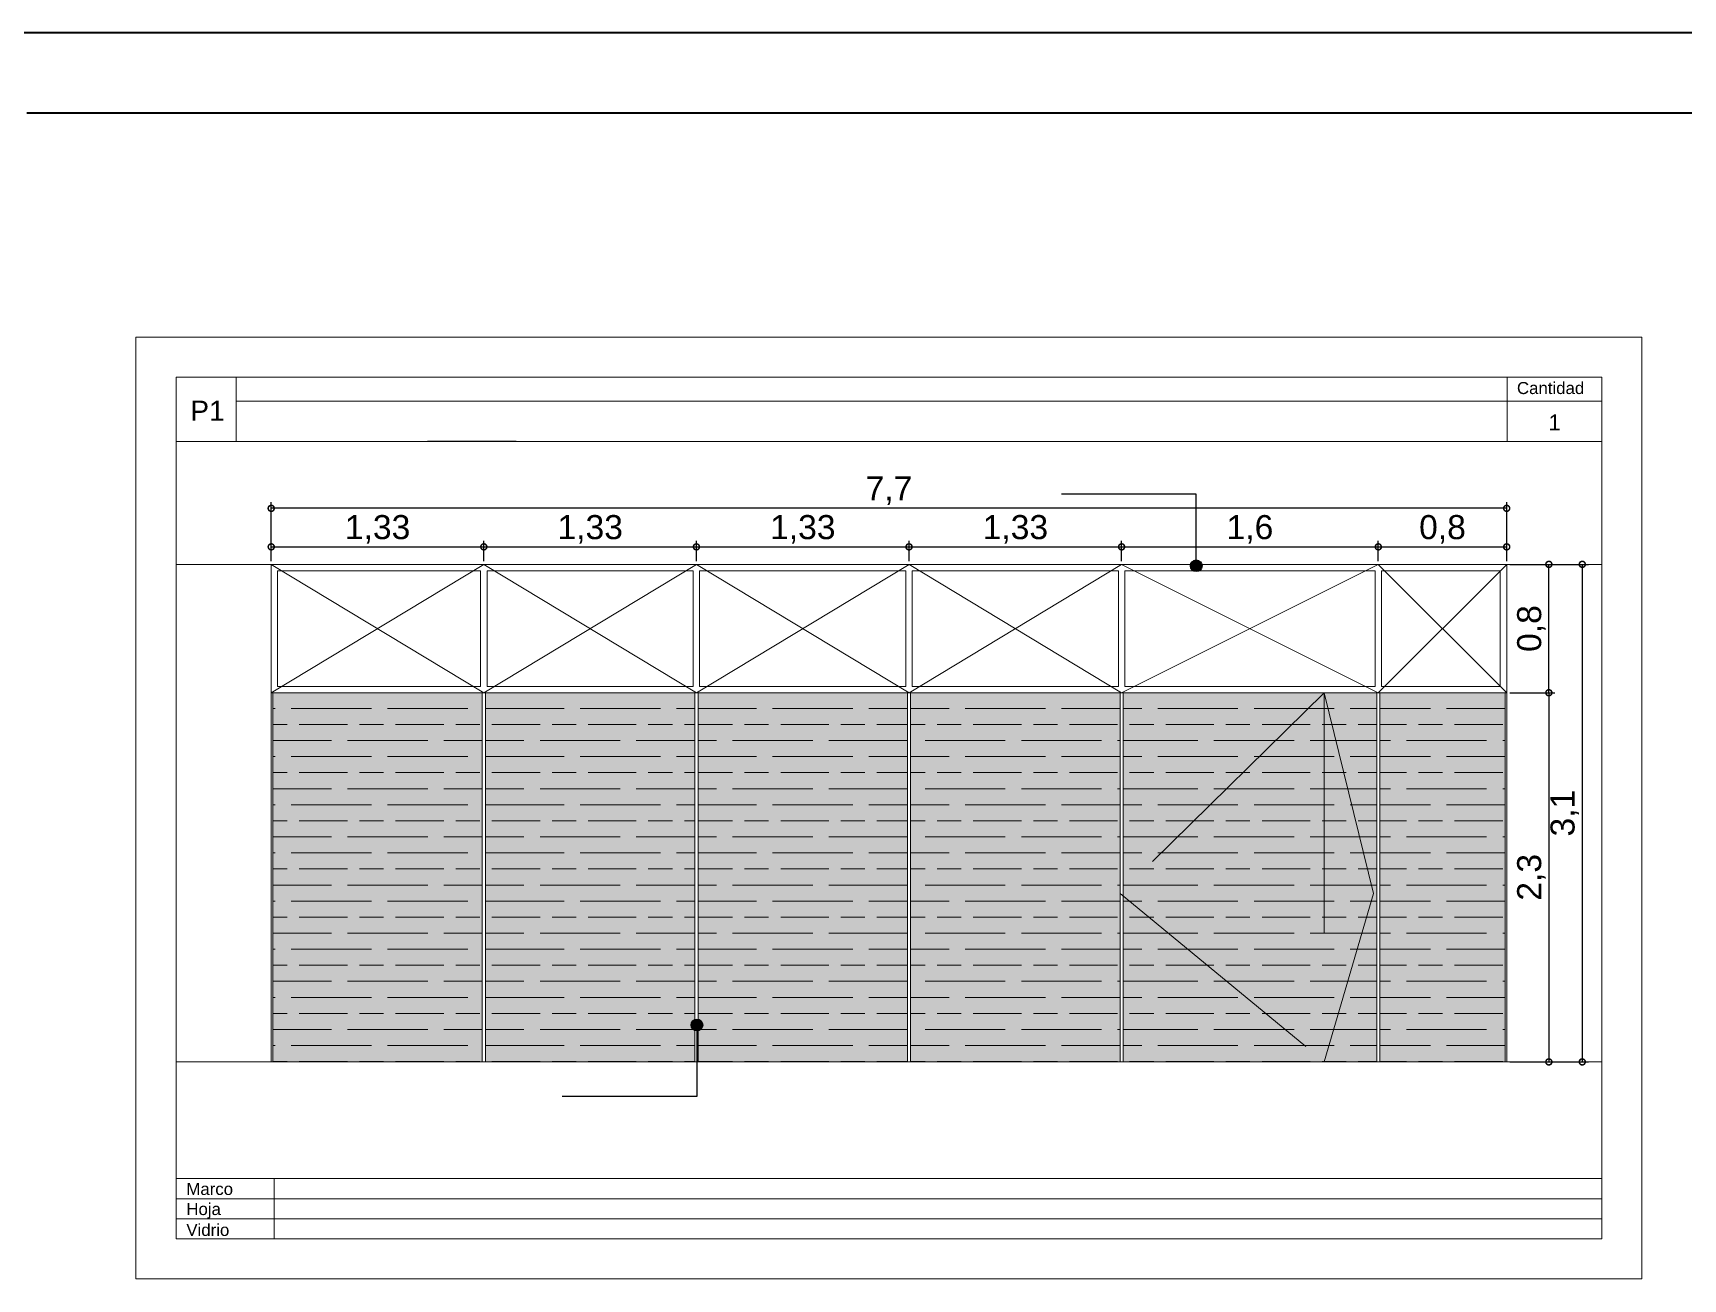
# Model space of a CAD drawing. Header units: millimetres. Extents: x 110427 to 125914, y 76277 to 76441.
# Drawn here: x 114093.54 to 114103.82, y 76298.95 to 76306.71 of the extents above; entities that cross this region are included whole.
import ezdxf

# ---------------------------------------------------------------- set-up
doc = ezdxf.new("R2010")
doc.units = ezdxf.units.MM
for name, pattern in [('ACAD_ISO03W100', [30, 12, -18]), ('ACAD_ISO05W100', [33, 24, -3, 0, -3, 0, -3]), ('JIS_02_0.7', [1.35, 0.75, -0.6]), ('TransientTextAxis', [0.3, 0.2, -0.1, 0, 0])]:
    doc.linetypes.add(name, pattern=pattern)
for name, color, linetype, lineweight in [('0.30', 1, 'Continuous', 30), ('06_CIVIL VISTAS GRUESA', 244, 'Continuous', 13), ('08_CIVIL VISTAS FINO', 251, 'Continuous', 5), ('09_CIVIL PROYECCIONES', 230, 'JIS_02_0.7', 5), ('13_COTAS', 8, 'Continuous', 9), ('M-PARCELA-', 3, 'Continuous', 15), ('Punteada', 4, 'ACAD_ISO05W100', 5), ('texto', 170, 'Continuous', 5)]:
    doc.layers.add(name, color=color, linetype=linetype, lineweight=lineweight)
doc.styles.add('A', font='arial.ttf')
doc.styles.get("Standard").update_dxf_attribs({"font": 'arial.ttf'})
doc.styles.add('Swis721 BT', font='swiss.ttf')
doc.dimstyles.new('ISO-23', dxfattribs={"dimscale": 0.03, "dimtxt": 5, "dimasz": 2.5, "dimexe": 1.25, "dimexo": 0.625, "dimtad": 1, "dimtxsty": 'Swis721 BT', "dimblk": 'DOTSMALL', "dimcen": 2.5, "dimclrt": 150, "dimadec": 0, "dimazin": 0, "dimtfac": 1, "dimtmove": 0, "dimatfit": 3, "dimfxl": 0, "dimarcsym": 0})

# ---------------------------------------------------------------- blocks, each defined once
blk = doc.blocks.new('_DotSmall')
at = {"color": 0, "linetype": 'ByBlock', "const_width": 0.5}
blk.add_lwpolyline([(-0.0625, 0, 1), (0.0625, 0, 1)], format="xyb", close=True, dxfattribs=at)
blk = doc.blocks.new('*D187')
at = {"layer": '13_COTAS', "color": 0, "lineweight": -2}
for p, q in [((114102.744, 76303.398), (114103.234, 76303.398)), ((114103.196, 76303.398), (114103.196, 76300.298)), ((114102.744, 76300.298), (114103.234, 76300.298))]:
    blk.add_line(p, q, dxfattribs=at)
at = {"layer": 'Defpoints', "color": 0}
for p in [(114102.725, 76303.398), (114102.725, 76300.298), (114103.196, 76300.298)]:
    blk.add_point(p, dxfattribs=at)
at = {"layer": '13_COTAS', "color": 0, "lineweight": -2, "xscale": 0.075, "yscale": 0.075, "zscale": 0.075}
for p, rotation in [((114103.196, 76303.398), 90), ((114103.196, 76300.298), 270)]:
    blk.add_blockref('_DotSmall', p, dxfattribs=dict(at, rotation=rotation))
at = {"layer": '13_COTAS', "color": 150, "insert": (114103.087, 76301.848), "char_height": 0.15, "attachment_point": 5, "rotation": 90, "style": 'Swis721 BT'}
blk.add_mtext('3,1', dxfattribs=at)
blk = doc.blocks.new('*D188')
at = {"layer": '13_COTAS', "color": 0, "lineweight": -2}
for p, q in [((114102.744, 76302.598), (114103.026, 76302.598)), ((114102.988, 76302.598), (114102.988, 76300.298)), ((114102.744, 76300.298), (114103.026, 76300.298))]:
    blk.add_line(p, q, dxfattribs=at)
at = {"layer": 'Defpoints', "color": 0}
for p in [(114102.725, 76302.598), (114102.725, 76300.298), (114102.988, 76300.298)]:
    blk.add_point(p, dxfattribs=at)
at = {"layer": '13_COTAS', "color": 0, "lineweight": -2, "xscale": 0.075, "yscale": 0.075, "zscale": 0.075}
for p, rotation in [((114102.988, 76302.598), 90), ((114102.988, 76300.298), 270)]:
    blk.add_blockref('_DotSmall', p, dxfattribs=dict(at, rotation=rotation))
at = {"layer": '13_COTAS', "color": 150, "insert": (114102.879, 76301.448), "char_height": 0.15, "attachment_point": 5, "rotation": 90, "style": 'Swis721 BT'}
blk.add_mtext('2,3', dxfattribs=at)
blk = doc.blocks.new('*D189')
at = {"layer": '13_COTAS', "color": 0, "lineweight": -2}
for p, q in [((114102.744, 76303.398), (114103.026, 76303.398)), ((114102.988, 76302.598), (114102.988, 76303.398)), ((114102.744, 76302.598), (114103.026, 76302.598))]:
    blk.add_line(p, q, dxfattribs=at)
at = {"layer": 'Defpoints', "color": 0}
for p in [(114102.725, 76303.398), (114102.988, 76303.398), (114102.725, 76302.598)]:
    blk.add_point(p, dxfattribs=at)
at = {"layer": '13_COTAS', "color": 0, "lineweight": -2, "xscale": 0.075, "yscale": 0.075, "zscale": 0.075}
for p, rotation in [((114102.988, 76303.398), 90), ((114102.988, 76302.598), 270)]:
    blk.add_blockref('_DotSmall', p, dxfattribs=dict(at, rotation=rotation))
at = {"layer": '13_COTAS', "color": 150, "insert": (114102.879, 76302.998), "char_height": 0.15, "attachment_point": 5, "rotation": 90, "style": 'Swis721 BT'}
blk.add_mtext('0,8', dxfattribs=at)
blk = doc.blocks.new('*D190')
at = {"layer": '13_COTAS', "color": 0, "lineweight": -2}
for p, q in [((114095.025, 76303.417), (114095.025, 76303.544)), ((114095.025, 76303.507), (114096.35, 76303.507)), ((114096.35, 76303.417), (114096.35, 76303.544))]:
    blk.add_line(p, q, dxfattribs=at)
at = {"layer": 'Defpoints', "color": 0}
for p in [(114096.35, 76303.507), (114095.025, 76303.398), (114096.35, 76303.398)]:
    blk.add_point(p, dxfattribs=at)
at = {"layer": '13_COTAS', "color": 0, "lineweight": -2, "xscale": 0.075, "yscale": 0.075, "zscale": 0.075, "rotation": 180}
blk.add_blockref('_DotSmall', (114095.025, 76303.507), dxfattribs=at)
at = {"layer": '13_COTAS', "color": 0, "lineweight": -2, "xscale": 0.075, "yscale": 0.075, "zscale": 0.075}
blk.add_blockref('_DotSmall', (114096.35, 76303.507), dxfattribs=at)
at = {"layer": '13_COTAS', "color": 150, "insert": (114095.688, 76303.616), "char_height": 0.15, "attachment_point": 5, "style": 'Swis721 BT'}
blk.add_mtext('1,33', dxfattribs=at)
blk = doc.blocks.new('*D191')
at = {"layer": '13_COTAS', "color": 0, "lineweight": -2}
for p, q in [((114096.35, 76303.417), (114096.35, 76303.544)), ((114096.35, 76303.507), (114097.675, 76303.507)), ((114097.675, 76303.417), (114097.675, 76303.544))]:
    blk.add_line(p, q, dxfattribs=at)
at = {"layer": 'Defpoints', "color": 0}
for p in [(114097.675, 76303.507), (114096.35, 76303.398), (114097.675, 76303.398)]:
    blk.add_point(p, dxfattribs=at)
at = {"layer": '13_COTAS', "color": 0, "lineweight": -2, "xscale": 0.075, "yscale": 0.075, "zscale": 0.075, "rotation": 180}
blk.add_blockref('_DotSmall', (114096.35, 76303.507), dxfattribs=at)
at = {"layer": '13_COTAS', "color": 0, "lineweight": -2, "xscale": 0.075, "yscale": 0.075, "zscale": 0.075}
blk.add_blockref('_DotSmall', (114097.675, 76303.507), dxfattribs=at)
at = {"layer": '13_COTAS', "color": 150, "insert": (114097.013, 76303.616), "char_height": 0.15, "attachment_point": 5, "style": 'Swis721 BT'}
blk.add_mtext('1,33', dxfattribs=at)
blk = doc.blocks.new('*D192')
at = {"layer": '13_COTAS', "color": 0, "lineweight": -2}
for p, q in [((114097.675, 76303.417), (114097.675, 76303.544)), ((114097.675, 76303.507), (114099, 76303.507)), ((114099, 76303.417), (114099, 76303.544))]:
    blk.add_line(p, q, dxfattribs=at)
at = {"layer": 'Defpoints', "color": 0}
for p in [(114099, 76303.507), (114097.675, 76303.398), (114099, 76303.398)]:
    blk.add_point(p, dxfattribs=at)
at = {"layer": '13_COTAS', "color": 0, "lineweight": -2, "xscale": 0.075, "yscale": 0.075, "zscale": 0.075, "rotation": 180}
blk.add_blockref('_DotSmall', (114097.675, 76303.507), dxfattribs=at)
at = {"layer": '13_COTAS', "color": 0, "lineweight": -2, "xscale": 0.075, "yscale": 0.075, "zscale": 0.075}
blk.add_blockref('_DotSmall', (114099, 76303.507), dxfattribs=at)
at = {"layer": '13_COTAS', "color": 150, "insert": (114098.338, 76303.616), "char_height": 0.15, "attachment_point": 5, "style": 'Swis721 BT'}
blk.add_mtext('1,33', dxfattribs=at)
blk = doc.blocks.new('*D193')
at = {"layer": '13_COTAS', "color": 0, "lineweight": -2}
for p, q in [((114099, 76303.417), (114099, 76303.544)), ((114099, 76303.507), (114100.325, 76303.507)), ((114100.325, 76303.417), (114100.325, 76303.544))]:
    blk.add_line(p, q, dxfattribs=at)
at = {"layer": 'Defpoints', "color": 0}
for p in [(114100.325, 76303.507), (114099, 76303.398), (114100.325, 76303.398)]:
    blk.add_point(p, dxfattribs=at)
at = {"layer": '13_COTAS', "color": 0, "lineweight": -2, "xscale": 0.075, "yscale": 0.075, "zscale": 0.075, "rotation": 180}
blk.add_blockref('_DotSmall', (114099, 76303.507), dxfattribs=at)
at = {"layer": '13_COTAS', "color": 0, "lineweight": -2, "xscale": 0.075, "yscale": 0.075, "zscale": 0.075}
blk.add_blockref('_DotSmall', (114100.325, 76303.507), dxfattribs=at)
at = {"layer": '13_COTAS', "color": 150, "insert": (114099.663, 76303.616), "char_height": 0.15, "attachment_point": 5, "style": 'Swis721 BT'}
blk.add_mtext('1,33', dxfattribs=at)
blk = doc.blocks.new('*D194')
at = {"layer": '13_COTAS', "color": 0, "lineweight": -2}
for p, q in [((114100.325, 76303.417), (114100.325, 76303.544)), ((114100.325, 76303.507), (114101.925, 76303.507)), ((114101.925, 76303.417), (114101.925, 76303.544))]:
    blk.add_line(p, q, dxfattribs=at)
at = {"layer": 'Defpoints', "color": 0}
for p in [(114101.925, 76303.507), (114100.325, 76303.398), (114101.925, 76303.398)]:
    blk.add_point(p, dxfattribs=at)
at = {"layer": '13_COTAS', "color": 0, "lineweight": -2, "xscale": 0.075, "yscale": 0.075, "zscale": 0.075, "rotation": 180}
blk.add_blockref('_DotSmall', (114100.325, 76303.507), dxfattribs=at)
at = {"layer": '13_COTAS', "color": 0, "lineweight": -2, "xscale": 0.075, "yscale": 0.075, "zscale": 0.075}
blk.add_blockref('_DotSmall', (114101.925, 76303.507), dxfattribs=at)
at = {"layer": '13_COTAS', "color": 150, "insert": (114101.125, 76303.616), "char_height": 0.15, "attachment_point": 5, "style": 'Swis721 BT'}
blk.add_mtext('1,6', dxfattribs=at)
blk = doc.blocks.new('*D195')
at = {"layer": '13_COTAS', "color": 0, "lineweight": -2}
for p, q in [((114101.925, 76303.417), (114101.925, 76303.544)), ((114101.925, 76303.507), (114102.725, 76303.507)), ((114102.725, 76303.417), (114102.725, 76303.544))]:
    blk.add_line(p, q, dxfattribs=at)
at = {"layer": 'Defpoints', "color": 0}
for p in [(114102.725, 76303.507), (114101.925, 76303.398), (114102.725, 76303.398)]:
    blk.add_point(p, dxfattribs=at)
at = {"layer": '13_COTAS', "color": 0, "lineweight": -2, "xscale": 0.075, "yscale": 0.075, "zscale": 0.075, "rotation": 180}
blk.add_blockref('_DotSmall', (114101.925, 76303.507), dxfattribs=at)
at = {"layer": '13_COTAS', "color": 0, "lineweight": -2, "xscale": 0.075, "yscale": 0.075, "zscale": 0.075}
blk.add_blockref('_DotSmall', (114102.725, 76303.507), dxfattribs=at)
at = {"layer": '13_COTAS', "color": 150, "insert": (114102.325, 76303.616), "char_height": 0.15, "attachment_point": 5, "style": 'Swis721 BT'}
blk.add_mtext('0,8', dxfattribs=at)
blk = doc.blocks.new('*D196')
at = {"layer": '13_COTAS', "color": 0, "lineweight": -2}
for p, q in [((114095.025, 76303.417), (114095.025, 76303.785)), ((114102.725, 76303.747), (114095.025, 76303.747)), ((114102.725, 76303.417), (114102.725, 76303.785))]:
    blk.add_line(p, q, dxfattribs=at)
at = {"layer": 'Defpoints', "color": 0}
for p in [(114095.025, 76303.747), (114095.025, 76303.398), (114102.725, 76303.398)]:
    blk.add_point(p, dxfattribs=at)
at = {"layer": '13_COTAS', "color": 0, "lineweight": -2, "xscale": 0.075, "yscale": 0.075, "zscale": 0.075, "rotation": 180}
blk.add_blockref('_DotSmall', (114095.025, 76303.747), dxfattribs=at)
at = {"layer": '13_COTAS', "color": 0, "lineweight": -2, "xscale": 0.075, "yscale": 0.075, "zscale": 0.075}
blk.add_blockref('_DotSmall', (114102.725, 76303.747), dxfattribs=at)
at = {"layer": '13_COTAS', "color": 150, "insert": (114098.875, 76303.857), "char_height": 0.15, "attachment_point": 5, "style": 'Swis721 BT'}
blk.add_mtext('7,7', dxfattribs=at)
blk = doc.blocks.new('marco a3')
at = {"layer": '0.30', "color": 18, "lineweight": 40}
for p, q in [((-60.305, 56.936), (-76.055, 56.936)), ((-60.68, 56.561), (-75.1175, 56.561))]:
    blk.add_line(p, q, dxfattribs=at)

msp = doc.modelspace()

# ---------------------------------------------------------------- hatches: boundary and pattern name
h = msp.add_hatch(color=18)
h.dxf.hatch_style = 1
h.paths.add_polyline_path([(114100.79, 76303.425), (114100.79, 76303.389), (114100.826, 76303.389, 0.414214)])
h.paths.add_polyline_path([(114100.79, 76303.425, 0.414214), (114100.753, 76303.389), (114100.79, 76303.389)])
h.paths.add_polyline_path([(114100.826, 76303.389), (114100.753, 76303.389, 0.146919), (114100.759, 76303.369), (114100.82, 76303.369, 0.146919)])
h.paths.add_polyline_path([(114100.82, 76303.369), (114100.759, 76303.369, 0.538083)])
h = msp.add_hatch(color=18)
h.dxf.hatch_style = 1
h.paths.add_polyline_path([(114097.678, 76300.492), (114097.678, 76300.528), (114097.714, 76300.528, -0.414214)])
h.paths.add_polyline_path([(114097.678, 76300.492, -0.414214), (114097.642, 76300.528), (114097.678, 76300.528)])
h.paths.add_polyline_path([(114097.714, 76300.528), (114097.642, 76300.528, -0.146919), (114097.648, 76300.548), (114097.708, 76300.548, -0.146919)])
h.paths.add_polyline_path([(114097.708, 76300.548), (114097.648, 76300.548, -0.538083)])
at = {"layer": '08_CIVIL VISTAS FINO'}
h = msp.add_hatch(color=30, dxfattribs=at)
h.dxf.hatch_style = 1
h.paths.add_polyline_path([(114096.34, 76302.598), (114095.035, 76302.598), (114095.035, 76300.298), (114096.34, 76300.298)])
h.paths.add_polyline_path([(114097.665, 76302.598), (114096.36, 76302.598), (114096.36, 76300.298), (114097.665, 76300.298), (114097.665, 76300.494, -0.312727), (114097.642, 76300.528, -0.312727), (114097.665, 76300.562)])
h.paths.add_polyline_path([(114098.99, 76302.598), (114097.685, 76302.598), (114097.685, 76300.564, -0.356353), (114097.714, 76300.528, -0.356353), (114097.685, 76300.493), (114097.685, 76300.298), (114098.99, 76300.298)])
h.paths.add_polyline_path([(114100.315, 76302.598), (114099.01, 76302.598), (114099.01, 76300.298), (114100.315, 76300.298)])
h.paths.add_polyline_path([(114101.588, 76302.598), (114100.335, 76302.598), (114100.335, 76301.367)])
h.paths.add_polyline_path([(114100.335, 76301.331), (114100.335, 76300.298), (114101.588, 76300.298)])
h.paths.add_polyline_path([(114101.588, 76302.598), (114100.335, 76301.367), (114100.335, 76301.331), (114101.588, 76300.298)])
h.paths.add_polyline_path([(114101.588, 76302.598), (114101.588, 76300.298), (114101.895, 76301.348)], flags=17)
h.paths.add_polyline_path([(114101.915, 76302.598), (114101.588, 76302.598), (114101.895, 76301.348), (114101.588, 76300.298), (114101.915, 76300.298)])
h.paths.add_polyline_path([(114102.715, 76302.598), (114101.935, 76302.598), (114101.935, 76300.298), (114102.715, 76300.298)])
h = msp.add_hatch(dxfattribs=at)
h.set_pattern_fill('GOST_WOOD', color=256, scale=0.05, angle=90)
h.set_pattern_definition([(180, (-9, 0), (4e-17, 0.3), [0.5, -0.1]), (180, (-8.9, 0.1), (4e-17, 0.3), [0.3, -0.075, 0.15, -0.075]), (180, (-8.75, 0.2), (4e-17, 0.3), [0.5, -0.1])])
h.paths.add_polyline_path([(114096.34, 76302.598), (114095.035, 76302.598), (114095.035, 76300.298), (114096.34, 76300.298)])
h.paths.add_polyline_path([(114097.665, 76302.598), (114096.36, 76302.598), (114096.36, 76300.298), (114097.665, 76300.298), (114097.665, 76300.494, -0.312727), (114097.642, 76300.528, -0.312727), (114097.665, 76300.562)])
h.paths.add_polyline_path([(114098.99, 76302.598), (114097.685, 76302.598), (114097.685, 76300.564, -0.356353), (114097.714, 76300.528, -0.356353), (114097.685, 76300.493), (114097.685, 76300.298), (114098.99, 76300.298)])
h.paths.add_polyline_path([(114100.315, 76302.598), (114099.01, 76302.598), (114099.01, 76300.298), (114100.315, 76300.298)])
h.paths.add_polyline_path([(114101.588, 76302.598), (114100.335, 76302.598), (114100.335, 76301.367)])
h.paths.add_polyline_path([(114100.335, 76301.331), (114100.335, 76300.298), (114101.588, 76300.298)])
h.paths.add_polyline_path([(114101.588, 76302.598), (114100.335, 76301.367), (114100.335, 76301.331), (114101.588, 76300.298)])
h.paths.add_polyline_path([(114101.588, 76302.598), (114101.588, 76300.298), (114101.895, 76301.348)], flags=17)
h.paths.add_polyline_path([(114101.915, 76302.598), (114101.588, 76302.598), (114101.895, 76301.348), (114101.588, 76300.298), (114101.915, 76300.298)])
h.paths.add_polyline_path([(114102.715, 76302.598), (114101.935, 76302.598), (114101.935, 76300.298), (114102.715, 76300.298)])

# ---------------------------------------------------------------- linework, layer by layer
at = {"color": 18}
for p, q in [((114100.79, 76303.835), (114099.95, 76303.835)), ((114100.79, 76303.389), (114100.79, 76303.835)), ((114097.678, 76300.528), (114097.678, 76300.082)), ((114097.678, 76300.082), (114096.839, 76300.082))]:
    msp.add_line(p, q, dxfattribs=at)
for centre in [(114100.79, 76303.389), (114097.678, 76300.528)]:
    msp.add_circle(centre, 0.0363, dxfattribs=at)
at = {"layer": '06_CIVIL VISTAS GRUESA'}
for p, q in [((114103.568, 76304.814), (114094.182, 76304.814)), ((114094.182, 76304.814), (114094.182, 76298.946)), ((114094.182, 76304.814), (114094.182, 76304.439)), ((114103.568, 76304.814), (114103.568, 76298.946)), ((114103.318, 76304.564), (114094.432, 76304.564)), ((114094.432, 76304.564), (114094.432, 76304.164)), ((114094.432, 76304.564), (114103.318, 76304.564)), ((114094.807, 76304.539), (114094.807, 76304.564)), ((114094.807, 76304.164), (114094.807, 76304.539)), ((114102.729, 76304.564), (114102.729, 76304.164)), ((114103.318, 76304.564), (114103.318, 76299.196)), ((114094.807, 76304.414), (114095.998, 76304.414)), ((114094.807, 76304.414), (114094.807, 76304.289)), ((114102.542, 76304.414), (114095.998, 76304.414)), ((114102.542, 76304.414), (114103.161, 76304.414)), ((114103.161, 76304.414), (114103.318, 76304.414)), ((114094.432, 76304.164), (114094.807, 76304.164)), ((114094.432, 76304.164), (114094.432, 76299.196)), ((114094.807, 76304.164), (114103.318, 76304.164)), ((114095.998, 76304.165), (114096.552, 76304.165)), ((114094.432, 76299.196), (114094.432, 76301.064)), ((114094.432, 76299.571), (114103.318, 76299.571)), ((114095.044, 76299.572), (114095.044, 76299.197)), ((114094.432, 76299.446), (114103.318, 76299.446)), ((114094.432, 76299.321), (114103.318, 76299.321)), ((114094.432, 76299.196), (114103.318, 76299.196)), ((114094.432, 76299.196), (114103.318, 76299.196)), ((114094.182, 76298.946), (114103.568, 76298.946))]:
    msp.add_line(p, q, dxfattribs=at)
at = {"layer": '08_CIVIL VISTAS FINO'}
for p, q in [((114095.025, 76302.598), (114095.025, 76300.298)), ((114102.725, 76302.598), (114095.025, 76302.598)), ((114095.035, 76302.598), (114095.035, 76300.298)), ((114096.34, 76300.298), (114096.34, 76302.598)), ((114096.36, 76300.298), (114096.36, 76302.598)), ((114097.665, 76300.298), (114097.665, 76302.598)), ((114097.685, 76300.298), (114097.685, 76302.598)), ((114098.99, 76300.298), (114098.99, 76302.598)), ((114099.01, 76300.298), (114099.01, 76302.598)), ((114100.315, 76300.298), (114100.315, 76302.598)), ((114100.335, 76300.298), (114100.335, 76302.598)), ((114101.915, 76300.298), (114101.915, 76302.598)), ((114101.935, 76300.298), (114101.935, 76302.598)), ((114102.715, 76300.298), (114102.715, 76302.598)), ((114102.725, 76300.298), (114102.725, 76302.598)), ((114102.725, 76300.298), (114095.025, 76300.298))]:
    msp.add_line(p, q, dxfattribs=at)
at = {"layer": '09_CIVIL PROYECCIONES', "color": 80, "linetype": 'ByBlock', "ltscale": 2}
for p, q in [((114095.025, 76303.398), (114095.025, 76302.598)), ((114095.065, 76303.358), (114096.33, 76303.358)), ((114095.065, 76303.358), (114095.065, 76302.638)), ((114096.33, 76303.358), (114096.33, 76302.638)), ((114096.37, 76303.358), (114097.655, 76303.358)), ((114096.37, 76303.358), (114096.37, 76302.638)), ((114097.655, 76303.358), (114097.655, 76302.638)), ((114097.695, 76303.358), (114098.98, 76303.358)), ((114097.695, 76303.358), (114097.695, 76302.638)), ((114098.98, 76303.358), (114098.98, 76302.638)), ((114099.02, 76303.358), (114100.305, 76303.358)), ((114099.02, 76303.358), (114099.02, 76302.638)), ((114100.305, 76303.358), (114100.305, 76302.638)), ((114100.345, 76303.358), (114101.905, 76303.358)), ((114100.345, 76303.358), (114100.345, 76302.638)), ((114101.905, 76303.358), (114101.905, 76302.638)), ((114101.945, 76303.358), (114102.685, 76303.358)), ((114101.945, 76303.358), (114101.945, 76302.638)), ((114102.685, 76303.358), (114102.685, 76302.638)), ((114102.725, 76303.398), (114102.725, 76302.598)), ((114095.025, 76302.598), (114096.35, 76302.598)), ((114095.065, 76302.638), (114096.33, 76302.638)), ((114096.35, 76302.598), (114097.675, 76302.598)), ((114096.37, 76302.638), (114097.655, 76302.638)), ((114097.675, 76302.598), (114099, 76302.598)), ((114097.695, 76302.638), (114098.98, 76302.638)), ((114099, 76302.598), (114100.325, 76302.598)), ((114099.02, 76302.638), (114100.305, 76302.638)), ((114100.325, 76302.598), (114101.925, 76302.598)), ((114100.345, 76302.638), (114101.905, 76302.638)), ((114101.925, 76302.598), (114102.725, 76302.598)), ((114101.945, 76302.638), (114102.685, 76302.638))]:
    msp.add_line(p, q, dxfattribs=at)
at = {"layer": '09_CIVIL PROYECCIONES', "ltscale": 2}
for p, q in [((114101.588, 76302.598), (114100.315, 76301.348)), ((114101.895, 76301.348), (114101.588, 76302.598)), ((114101.588, 76302.598), (114101.588, 76300.298)), ((114100.315, 76301.348), (114101.588, 76300.298)), ((114101.588, 76300.298), (114101.895, 76301.348))]:
    msp.add_line(p, q, dxfattribs=at)
at = {"layer": 'M-PARCELA-'}
for p, q in [((114095.025, 76303.398), (114096.35, 76303.398)), ((114096.35, 76303.398), (114097.675, 76303.398)), ((114097.675, 76303.398), (114099, 76303.398)), ((114099, 76303.398), (114100.325, 76303.398)), ((114100.325, 76303.398), (114101.925, 76303.398)), ((114101.925, 76303.398), (114102.725, 76303.398))]:
    msp.add_line(p, q, dxfattribs=at)
at = {"layer": 'Punteada', "linetype": 'ACAD_ISO03W100', "ltscale": 10}
for p, q in [((114094.432, 76303.398), (114103.318, 76303.398)), ((114094.432, 76300.298), (114103.318, 76300.298))]:
    msp.add_line(p, q, dxfattribs=at)
at = {"layer": 'Punteada', "linetype": 'TransientTextAxis', "ltscale": 500}
for p, q in [((114095.025, 76303.398), (114096.35, 76302.598)), ((114095.025, 76302.598), (114096.35, 76303.398)), ((114096.35, 76303.398), (114097.675, 76302.598)), ((114096.35, 76302.598), (114097.675, 76303.398)), ((114097.675, 76303.398), (114099, 76302.598)), ((114097.675, 76302.598), (114099, 76303.398)), ((114099, 76303.398), (114100.325, 76302.598)), ((114099, 76302.598), (114100.325, 76303.398)), ((114100.325, 76303.398), (114101.925, 76302.598)), ((114100.325, 76302.598), (114101.925, 76303.398)), ((114101.925, 76303.398), (114102.725, 76302.598)), ((114101.925, 76302.598), (114102.725, 76303.398))]:
    msp.add_line(p, q, dxfattribs=at)

# ---------------------------------------------------------------- block references
at = {"layer": '0.30', "xscale": 1.333333333333327, "yscale": 1.333333333333327, "zscale": 1.333333333333327}
msp.add_blockref('marco a3', (114193.658, 76230.794), dxfattribs=at)

# ---------------------------------------------------------------- texts
at = {"layer": 'texto', "attachment_point": 1}
for s, width, insert, char_height in [('{\\fArial|b0|i0|c0|p34;Cantidad}', 3.33814, (114102.789, 76304.534), 0.075), ('P1', 1.5, (114094.521, 76304.418), 0.125), ('1', 200, (114102.985, 76304.332), 0.1), ('{\\fArial|b0|i0|c0|p34;Marco}', 13.85, (114094.496, 76299.544), 0.075)]:
    msp.add_mtext_dynamic_manual_height_columns(s, width=width, gutter_width=12.5, heights=[0], dxfattribs=dict(at, insert=insert, char_height=char_height))
at = {"layer": 'texto', "char_height": 0.075, "attachment_point": 1, "style": 'A'}
for s, insert in [('Hoja', (114094.496, 76299.419)), ('Vidrio', (114094.496, 76299.289))]:
    msp.add_mtext_dynamic_manual_height_columns(s, width=13.85, gutter_width=12.5, heights=[0], dxfattribs=dict(at, insert=insert))

# ---------------------------------------------------------------- dimensions: what is measured, and where the dimension line sits
at = {"layer": '13_COTAS'}
for base, p1, p2, picture, middle in [((114095.025, 76303.747), (114102.725, 76303.398), (114095.025, 76303.398), '*D196', (114098.875, 76303.857)), ((114096.350103212, 76303.506508097), (114095.025103212, 76303.397784987), (114096.350103212, 76303.397784987), '*D190', (114095.687603212, 76303.615685796)), ((114097.675103212, 76303.506508097), (114096.350103212, 76303.397784987), (114097.675103212, 76303.397784987), '*D191', (114097.012603212, 76303.615685796)), ((114099.000103212, 76303.506508097), (114097.675103212, 76303.397784987), (114099.000103212, 76303.397784987), '*D192', (114098.337603212, 76303.615685796)), ((114100.325103212, 76303.506508097), (114099.000103212, 76303.397784987), (114100.325103212, 76303.397784987), '*D193', (114099.662603212, 76303.615685796)), ((114101.925, 76303.507), (114100.325, 76303.398), (114101.925, 76303.398), '*D194', (114101.125, 76303.616)), ((114102.725, 76303.507), (114101.925, 76303.398), (114102.725, 76303.398), '*D195', (114102.325, 76303.616))]:
    dim = msp.add_linear_dim(base=base, p1=p1, p2=p2, dimstyle='ISO-23', dxfattribs=at)
    dim.commit()
    dim.dimension.update_dxf_attribs({"geometry": picture, "text_midpoint": middle})
for p1, p2, distance, picture, middle in [((114102.725, 76303.398), (114102.725, 76300.298), 0.471, '*D187', (114103.087, 76301.848)), ((114102.725, 76302.598), (114102.725, 76303.398), -0.263, '*D189', (114102.879, 76302.998)), ((114102.725, 76302.598), (114102.725, 76300.298), 0.263, '*D188', (114102.879, 76301.448))]:
    dim = msp.add_aligned_dim(p1=p1, p2=p2, distance=distance, dimstyle='ISO-23', dxfattribs=at)
    dim.commit()
    dim.dimension.update_dxf_attribs({"geometry": picture, "text_midpoint": middle})

doc.saveas('drawing.dxf')
